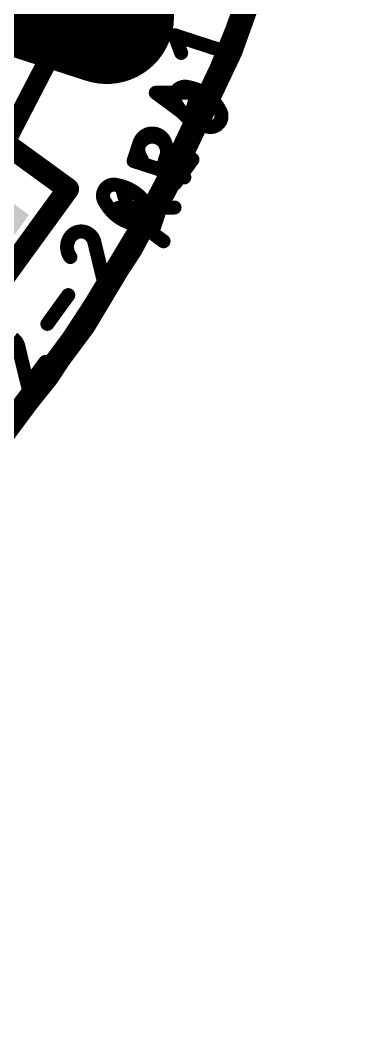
# Model space of a CAD drawing. Extents: x -30 to 92, y -59 to 43.
# Drawn here: x 25.98 to 29.09, y 7.14 to 16.39 of the extents above; entities that cross this region are included whole.
import ezdxf

# ---------------------------------------------------------------- set-up
doc = ezdxf.new("R2010")
doc.units = 0
for name, color, linetype in [('1', 12, 'CONTINUOUS'), ('16', 132, 'CONTINUOUS'), ('20', 53, 'CONTINUOUS'), ('21', 41, 'CONTINUOUS'), ('27', 253, 'CONTINUOUS'), ('29', 253, 'CONTINUOUS'), ('30', 253, 'CONTINUOUS')]:
    doc.layers.add(name, color=color, linetype=linetype)

# ---------------------------------------------------------------- blocks, each defined once
blk = doc.blocks.new('RECT')
blk.add_solid([(-0.5, -0.5), (0.5, -0.5), (-0.5, 0.5), (0.5, 0.5)])
blk = doc.blocks.new('RECT162560X406400R100')
at = {"const_width": 0.508}
blk.add_lwpolyline([(0.254, -0.762), (0.254, 0.762, 0.4142), (0, 1.016), (0, 1.016, 0.4142), (-0.254, 0.762), (-0.254, -0.762, 0.4142), (0, -1.016), (0, -1.016, 0.4142)], format="xyb", close=True, dxfattribs=at)
blk.add_solid([(-0.0254, -0.7874), (0.0254, -0.7874), (-0.0254, 0.7874), (0.0254, 0.7874)])
blk = doc.blocks.new('RECT195072X438912R100')
at = {"const_width": 0.6096}
blk.add_lwpolyline([(0.3048, -0.762), (0.3048, 0.762, 0.4142), (0, 1.0668), (0, 1.0668, 0.4142), (-0.3048, 0.762), (-0.3048, -0.762, 0.4142), (0, -1.0668), (0, -1.0668, 0.4142)], format="xyb", close=True, dxfattribs=at)
blk.add_solid([(-0.0254, -0.7874), (0.0254, -0.7874), (-0.0254, 0.7874), (0.0254, 0.7874)])

msp = doc.modelspace()

# ---------------------------------------------------------------- linework, layer by layer
at = {"layer": '1', "const_width": 0.2032}
for points in [[(14.605, 33.655, 2.4142), (26.67, 21.59)], [(14.605, 7.239, 0.4142), (28.956, 21.59)]]:
    msp.add_lwpolyline(points, format="xyb", dxfattribs=at)
at = {"layer": '1', "const_width": 0.1778}
msp.add_lwpolyline([(26.647, 16.8327), (25.5165, 14.651)], dxfattribs=at)
at = {"layer": '16', "const_width": 0.2032}
msp.add_lwpolyline([(14.605, 7.239, 0.4142), (28.9878, 21.6218)], format="xyb", dxfattribs=at)
at = {"layer": '20', "const_width": 0.2032}
msp.add_lwpolyline([(18.415, 7.747, 0.762), (18.415, 35.433)], format="xyb", dxfattribs=at)
at = {"layer": '21'}
for points, const_width in [([(14.605, 7.239, 1), (14.605, 35.941, 1), (14.605, 7.239)], 0.2032), ([(26.9538, 15.997, 1), (27.0489, 15.9661)], 0.1), ([(26.9859, 15.934, 1), (27.0168, 16.0291)], 0.1), ([(26.4538, 14.8352, 1), (26.3729, 14.894)], 0.1), ([(26.384, 14.8242, 1), (26.4427, 14.9051)], 0.1)]:
    msp.add_lwpolyline(points, format="xyb", dxfattribs=dict(at, const_width=const_width))
at = {"layer": '21', "const_width": 0.2}
for points in [[(27.0013, 15.9815), (27.9284, 18.8347)], [(24.1225, 16.9169), (27.0013, 15.9815)], [(26.4134, 14.8646), (24.1667, 16.4969)], [(24.65, 12.4376), (26.4134, 14.8646)]]:
    msp.add_lwpolyline(points, dxfattribs=at)
at = {"layer": '27', "const_width": 0.127}
for points in [[(27.4377, 16.0979), (27.3772, 16.2585)], [(27.3772, 16.2585), (27.8361, 16.1094)], [(27.7947, 15.9819), (27.8776, 16.2369)], [(27.634, 15.4436), (27.5432, 15.7747)], [(27.2076, 15.7367), (27.7163, 15.7406)], [(27.6169, 15.4346), (27.2076, 15.7367)], [(27.5892, 15.7396), (27.5146, 15.5101)], [(27.0069, 15.1188), (27.0483, 15.2462)], [(27.2996, 15.2569), (27.3826, 14.915)], [(27.4658, 14.9696), (27.0069, 15.1188)], [(27.3033, 15.1634), (27.2618, 15.0359)], [(27.3826, 14.915), (27.5401, 15.1319)], [(26.9891, 14.5559), (26.8982, 14.887)], [(26.8686, 14.6931), (27.3773, 14.697)], [(27.2778, 14.391), (26.8686, 14.6931)], [(27.2501, 14.696), (27.1755, 14.4666)], [(26.6546, 14.3692), (26.7376, 14.0273)], [(26.7376, 14.0273), (26.8952, 14.2442)], [(26.226, 13.6425), (26.4151, 13.9028)], [(25.9667, 13.4224), (26.0496, 13.0804)], [(26.0496, 13.0804), (26.2072, 13.2973)]]:
    msp.add_lwpolyline(points, dxfattribs=at)
at = {"layer": '27'}
for points, const_width in [([(27.4069, 16.2697, 1), (27.3475, 16.2473)], 0.0635), ([(27.387, 16.2887, 1), (27.3674, 16.2283)], 0.0635), ([(27.9078, 16.227, 1), (27.8474, 16.2467)], 0.0635), ([(27.408, 16.0867, 1), (27.4674, 16.1091)], 0.0635), ([(27.8263, 16.0792, 1), (27.846, 16.1396)], 0.0635), ([(27.7645, 15.9917, 1), (27.8249, 15.9721)], 0.0635), ([(27.5028, 15.7875, 0.3205), (27.3934, 15.751)], 0.127), ([(27.6674, 15.7176, 0.1139), (27.5028, 15.7875)], 0.127), ([(27.5083, 15.8187, 1), (27.4973, 15.7562)], 0.0635), ([(27.4935, 15.7571, 1), (27.5121, 15.8178)], 0.0635), ([(27.5738, 15.7831, 1), (27.5126, 15.7663)], 0.0635), ([(27.2265, 15.7623, 1), (27.1888, 15.7112)], 0.0635), ([(27.2074, 15.7685, 1), (27.2079, 15.705)], 0.0635), ([(27.3934, 15.751, 0.3205), (27.3925, 15.6356)], 0.127), ([(27.3677, 15.7696, 1), (27.4191, 15.7323)], 0.0635), ([(27.4191, 15.7323, 1), (27.3677, 15.7696)], 0.0635), ([(27.6193, 15.7298, 1), (27.559, 15.7494)], 0.0635), ([(27.7848, 15.5826, 0.1139), (27.6674, 15.7176)], 0.127), ([(27.6861, 15.7433, 1), (27.6487, 15.6919)], 0.0635), ([(27.6487, 15.6919, 1), (27.6861, 15.7433)], 0.0635), ([(27.7166, 15.7088, 1), (27.7161, 15.7723)], 0.0635), ([(27.4205, 15.6505, 1), (27.3644, 15.6207)], 0.0635), ([(27.3925, 15.6356, 0.1139), (27.5098, 15.5007)], 0.127), ([(27.3665, 15.6174, 1), (27.4184, 15.6539)], 0.0635), ([(27.7838, 15.4673, 0.3205), (27.7848, 15.5826)], 0.127), ([(27.8107, 15.6008, 1), (27.7588, 15.5644)], 0.0635), ([(27.5098, 15.5007, 0.1139), (27.6744, 15.4308)], 0.127), ([(27.5285, 15.5264, 1), (27.4911, 15.475)], 0.0635), ([(27.4844, 15.5199, 1), (27.5448, 15.5003)], 0.0635), ([(27.4912, 15.475, 1), (27.5285, 15.5264)], 0.0635), ([(27.7567, 15.5677, 1), (27.8128, 15.5975)], 0.0635), ([(27.598, 15.409, 1), (27.6358, 15.4601)], 0.0635), ([(27.6034, 15.4352, 1), (27.6646, 15.452)], 0.0635), ([(27.6744, 15.4308, 0.3205), (27.7838, 15.4673)], 0.127), ([(27.6838, 15.4611, 1), (27.6651, 15.4004)], 0.0635), ([(27.6689, 15.3995, 1), (27.68, 15.462)], 0.0635), ([(27.7581, 15.4859, 1), (27.8095, 15.4486)], 0.0635), ([(27.8095, 15.4486, 1), (27.7581, 15.4859)], 0.0635), ([(27.3033, 15.1634, 1), (27.0483, 15.2462)], 0.127), ([(27.0788, 15.3179, 0.3252), (27.0789, 15.1356)], 0.127), ([(27.2473, 15.3446, 0.4142), (27.0788, 15.3179)], 0.127), ([(27.0531, 15.3366, 1), (27.1045, 15.2993)], 0.0635), ([(27.1045, 15.2993, 1), (27.0531, 15.3366)], 0.0635), ([(27.2996, 15.2569, 0.2053), (27.2473, 15.3446)], 0.127), ([(27.266, 15.3703, 1), (27.2287, 15.3189)], 0.0635), ([(27.2287, 15.3189, 1), (27.266, 15.3703)], 0.0635), ([(27.0181, 15.2561, 1), (27.0785, 15.2364)], 0.0635), ([(27.0785, 15.2364, 1), (27.0181, 15.2561)], 0.0635), ([(27.3305, 15.2644, 1), (27.2687, 15.2495)], 0.0635), ([(27.2681, 15.2527, 1), (27.3311, 15.2611)], 0.0635), ([(27.0167, 15.149, 1), (26.997, 15.0886)], 0.0635), ([(27.0532, 15.1169, 1), (27.1046, 15.1543)], 0.0635), ([(27.2731, 15.1732, 1), (27.3335, 15.1536)], 0.0635), ([(27.3335, 15.1536, 1), (27.2731, 15.1732)], 0.0635), ([(27.5658, 15.1132, 1), (27.5145, 15.1505)], 0.0635), ([(26.9767, 15.1286, 1), (27.037, 15.1089)], 0.0635), ([(27.2316, 15.0457, 1), (27.292, 15.0261)], 0.0635), ([(27.456, 14.9394, 1), (27.4756, 14.9998)], 0.0635), ([(26.7484, 14.8633, 0.3205), (26.7475, 14.7479)], 0.127), ([(26.8578, 14.8998, 0.3205), (26.7484, 14.8633)], 0.127), ([(26.7228, 14.8819, 1), (26.7741, 14.8446)], 0.0635), ([(26.7741, 14.8446, 1), (26.7228, 14.8819)], 0.0635), ([(27.0224, 14.8299, 0.1139), (26.8578, 14.8998)], 0.127), ([(26.8633, 14.931, 1), (26.8523, 14.8685)], 0.0635), ([(26.8485, 14.8694, 1), (26.8671, 14.9301)], 0.0635), ([(26.9289, 14.8954, 1), (26.8676, 14.8786)], 0.0635), ([(27.3569, 14.9336, 1), (27.4082, 14.8963)], 0.0635), ([(27.3517, 14.9075, 1), (27.4134, 14.9225)], 0.0635), ([(26.7475, 14.7479, 0.1139), (26.8649, 14.613)], 0.127), ([(26.7755, 14.7628, 1), (26.7195, 14.733)], 0.0635), ([(27.1398, 14.6949, 0.1139), (27.0224, 14.8299)], 0.127), ([(27.0411, 14.8556, 1), (27.0038, 14.8042)], 0.0635), ([(27.0038, 14.8042, 1), (27.0411, 14.8556)], 0.0635), ([(26.7215, 14.7297, 1), (26.7735, 14.7662)], 0.0635), ([(26.8874, 14.7187, 1), (26.8497, 14.6676)], 0.0635), ([(26.8683, 14.7249, 1), (26.8688, 14.6614)], 0.0635), ([(27.1389, 14.5796, 0.3205), (27.1398, 14.6949)], 0.127), ([(27.1658, 14.7131, 1), (27.1138, 14.6767)], 0.0635), ([(27.1118, 14.68, 1), (27.1678, 14.7098)], 0.0635), ([(27.2803, 14.6862, 1), (27.2199, 14.7059)], 0.0635), ([(27.3775, 14.6653, 1), (27.377, 14.7288)], 0.0635), ([(26.8835, 14.6387, 1), (26.8462, 14.5873)], 0.0635), ([(26.8649, 14.613, 0.1139), (27.0295, 14.5431)], 0.127), ([(26.8462, 14.5873, 1), (26.8835, 14.6387)], 0.0635), ([(27.0295, 14.5431, 0.3205), (27.1389, 14.5796)], 0.127), ([(27.1132, 14.5982, 1), (27.1646, 14.5609)], 0.0635), ([(27.1646, 14.5609, 1), (27.1132, 14.5982)], 0.0635), ([(26.6024, 14.4569, 0.4142), (26.4338, 14.4302)], 0.127), ([(26.9584, 14.5475, 1), (27.0197, 14.5643)], 0.0635), ([(27.0388, 14.5734, 1), (27.0202, 14.5127)], 0.0635), ([(27.024, 14.5118, 1), (27.035, 14.5743)], 0.0635), ([(26.4338, 14.4302, 0.3252), (26.4339, 14.2479)], 0.127), ([(26.4082, 14.4489, 1), (26.4595, 14.4116)], 0.0635), ([(26.4595, 14.4116, 1), (26.4082, 14.4489)], 0.0635), ([(26.621, 14.4826, 1), (26.5837, 14.4312)], 0.0635), ([(26.6546, 14.3692, 0.2053), (26.6024, 14.4569)], 0.127), ([(26.5837, 14.4312, 1), (26.621, 14.4826)], 0.0635), ([(27.1453, 14.4764, 1), (27.2057, 14.4567)], 0.0635), ([(27.259, 14.3655, 1), (27.2967, 14.4166)], 0.0635), ([(26.6855, 14.3767, 1), (26.6238, 14.3618)], 0.0635), ([(26.6232, 14.365, 1), (26.6861, 14.3734)], 0.0635), ([(26.4083, 14.2292, 1), (26.4596, 14.2666)], 0.0635), ([(26.9209, 14.2255, 1), (26.8695, 14.2628)], 0.0635), ([(26.7119, 14.0459, 1), (26.7633, 14.0086)], 0.0635), ([(26.7067, 14.0198, 1), (26.7685, 14.0348)], 0.0635), ([(26.4408, 13.8841, 1), (26.3895, 13.9214)], 0.0635), ([(26.2003, 13.6611, 1), (26.2517, 13.6238)], 0.0635), ([(25.9667, 13.4224, 0.2053), (25.9144, 13.5101)], 0.127), ([(25.9975, 13.4298, 1), (25.9358, 13.4149)], 0.0635), ([(25.9352, 13.4182, 1), (25.9982, 13.4266)], 0.0635), ([(26.2329, 13.2786, 1), (26.1816, 13.316)], 0.0635), ([(26.024, 13.0991, 1), (26.0753, 13.0617)], 0.0635), ([(26.0188, 13.0729, 1), (26.0805, 13.0879)], 0.0635)]:
    msp.add_lwpolyline(points, format="xyb", dxfattribs=dict(at, const_width=const_width))

# ---------------------------------------------------------------- block references
at = {"layer": '16', "rotation": 72}
msp.add_blockref('RECT162560X406400R100', (26.0385, 16.6613), dxfattribs=at)
at = {"layer": '29', "xscale": 0.9032, "yscale": 0.6032, "rotation": 144}
msp.add_blockref('RECT', (25.5165, 14.651), dxfattribs=at)
at = {"layer": '30', "rotation": 72}
msp.add_blockref('RECT195072X438912R100', (26.0385, 16.6613), dxfattribs=at)

doc.saveas('drawing.dxf')
